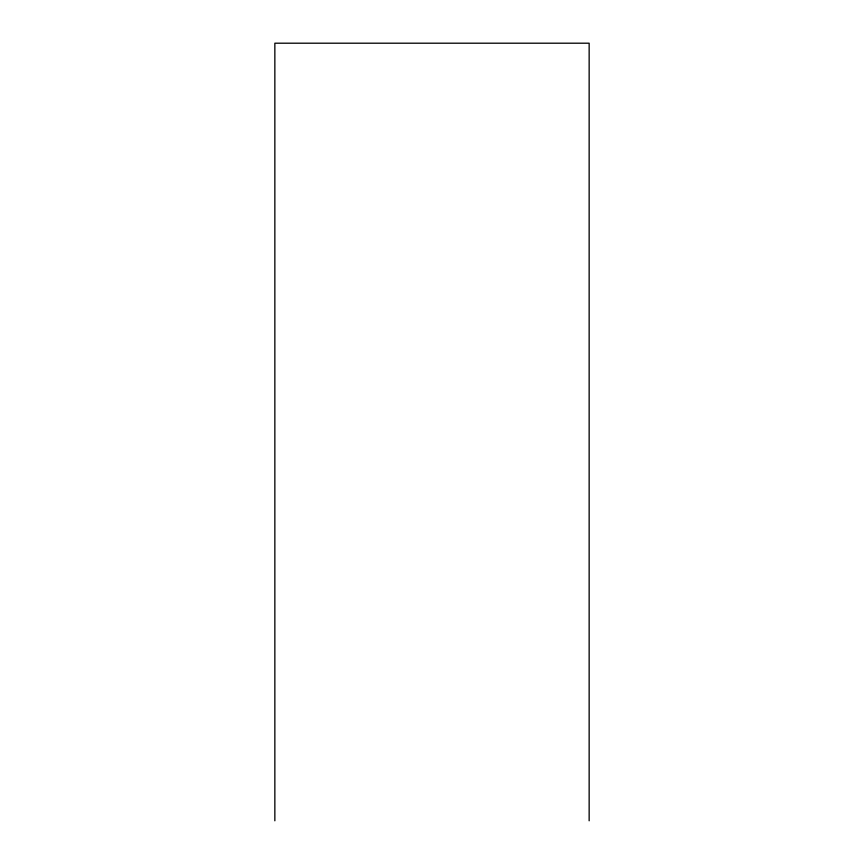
<?xml version="1.0" encoding="UTF-8"?>
<svg xmlns="http://www.w3.org/2000/svg" width="864" height="864" viewBox="0 0 864 864"><rect width="100%" height="100%" fill="white"/><g stroke="black" fill="none" stroke-linecap="round" stroke-linejoin="round"><path stroke-width="1.3" d="M589.151 820.8L589.151 43.2L274.849 43.2L274.849 820.8"/></g></svg>
